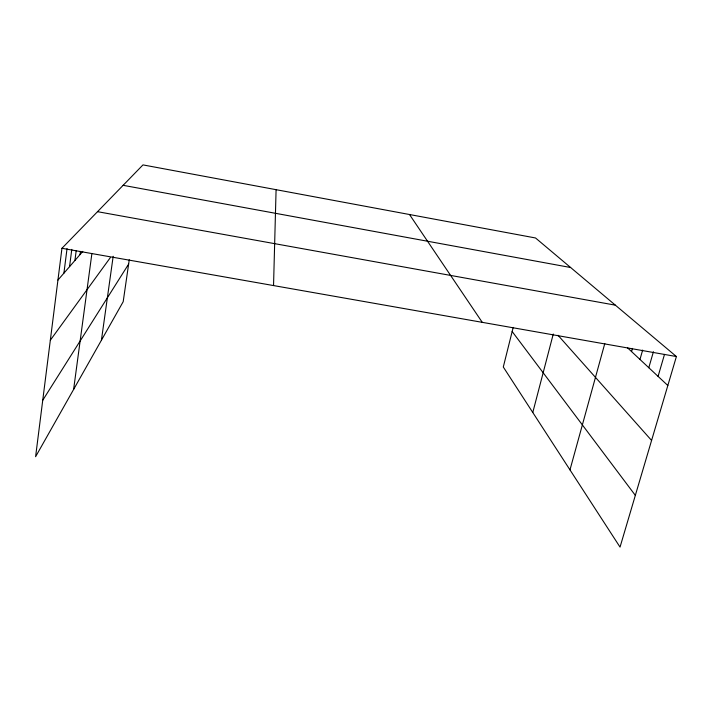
<?xml version="1.0" encoding="UTF-8"?>
<svg xmlns="http://www.w3.org/2000/svg" width="712" height="712" viewBox="0 0 712 712"><rect width="100%" height="100%" fill="white"/><g stroke="black" fill="none" stroke-linecap="round" stroke-linejoin="round"><path stroke-width="1.07" d="M273.542 285.565L276.087 189.686M513.192 327.387L503.295 367.009L620.036 547.101L676.4 356.543L535.531 237.977L142.97 164.899L61.953 248.292L35.6 456.703L123.194 301.692L129.264 259.729M63.902 273.177L67.044 248.622M69.553 266.653L71.787 249.396M74.92 260.467L76.202 250.642M80.02 254.585L80.438 251.389M73.621 389.428L91.884 253.588M101.416 340.238L113.181 256.284M532.781 412.506L553.269 334.026M569.974 469.884L604.799 343.495M631.553 351.577L632.452 348.399M639.972 359.453L642.651 350.082M648.801 367.712L653.42 351.746M658.075 376.381L664.51 354.371M42.738 400.26L128.632 264.099M50.329 340.229L110.289 257.673M57.939 280.056L82.797 251.389M61.953 248.292L676.4 356.543M97.526 211.678L615.364 305.163M123.132 185.316L570.632 267.516M627.539 347.821L667.829 385.503M558.021 335.281L651.578 440.443M512.159 331.507L635.335 495.365M409.507 214.517L482.264 322.34"/></g></svg>
